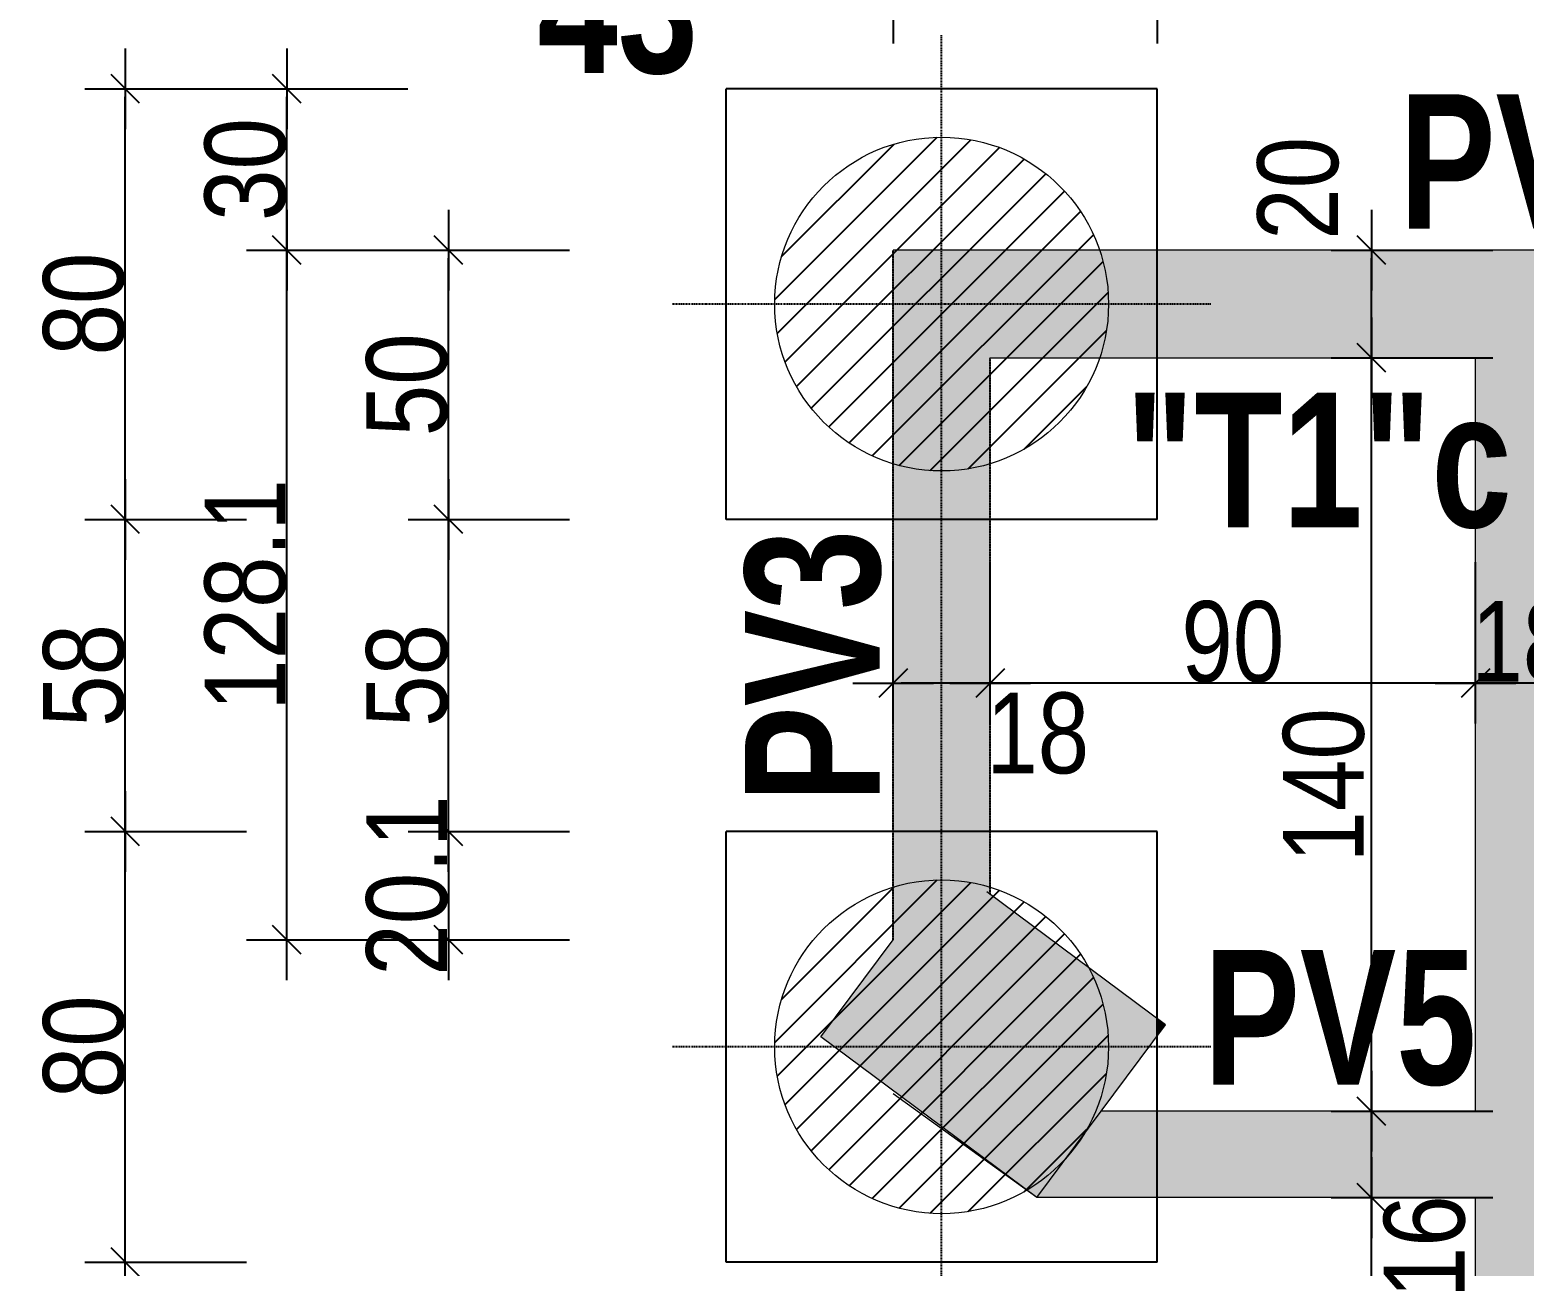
# Model space of a CAD drawing. Header units: metres. Extents: x 24213 to 30440, y -147416 to -143216.
# Drawn here: x 28529 to 28806.5, y -145203.2 to -144973.6 of the extents above; entities that cross this region are included whole.
import ezdxf
from ezdxf.enums import TextEntityAlignment as Align

# ---------------------------------------------------------------- set-up
doc = ezdxf.new("R2010")
doc.units = ezdxf.units.M
doc.header["$PDMODE"] = 65
doc.linetypes.add('INTERROMPU2', pattern=[9.524999999999999, 6.35, -3.175])
doc.linetypes.add('TIRETPTX2', pattern=[50.8, 25.4, -12.7, 0, -12.7])
for name, color, linetype in [('01_cote_gen', 4, 'Continuous'), ('01_linteaux', 3, 'Continuous'), ('01_murs_coup', 5, 'Continuous'), ('01_murs_sup', 2, 'INTERROMPU2'), ('01_poch_murs', 251, 'Continuous'), ('01_texte', 230, 'Continuous'), ('AA_COTES', 2, 'Continuous')]:
    doc.layers.add(name, color=color, linetype=linetype)
doc.layers.add('01_PIEUX', color=5, linetype='Continuous', lineweight=60)
doc.styles.add('impact', font='impact.ttf')
doc.styles.add('STYLE2', font='ARIALN.TTF')
doc.dimstyles.new('JB50', dxfattribs={"dimscale": 0.1, "dimtxt": 150, "dimasz": 15, "dimexe": 0.1, "dimexo": 0.1, "dimgap": 0.09, "dimtad": 1, "dimdec": 1, "dimdsep": 46, "dimtxsty": 'STYLE2', "dimblk1": 'BOND_G', "dimblk2": 'BOND_D', "dimsah": 1, "dimcen": 1.5, "dimdle": 0.01, "dimse1": 1, "dimse2": 1, "dimclrd": 4, "dimclre": 2, "dimclrt": 6, "dimazin": 2, "dimtfac": 2.333333333333333, "dimtdec": 1, "dimtix": 1, "dimtmove": 2, "dimatfit": 3, "dimldrblk": 'BOND_G', "dimfxl": 1, "dimtolj": 1, "dimtzin": 0, "dimarcsym": 0})

# ---------------------------------------------------------------- blocks, each defined once
blk = doc.blocks.new('BOND_G')
at = {"layer": 'AA_COTES', "color": 0}
for p, q in [((0, -5), (0, 14.99999999999999)), ((5, 0), (-5, 0)), ((1.767766952966312, 1.767766952966312), (-1.767766952966426, -1.767766952966426))]:
    blk.add_line(p, q, dxfattribs=at)
blk = doc.blocks.new('BOND_D')
at = {"layer": 'AA_COTES', "color": 0}
for p, q in [((0, 5), (0, -15)), ((5, 0), (-5, 0)), ((-1.767766952966312, -1.767766952966312), (1.767766952966426, 1.767766952966426))]:
    blk.add_line(p, q, dxfattribs=at)
blk = doc.blocks.new('*D38')
at = {"layer": '01_cote_gen', "color": 4, "lineweight": -2, "ltscale": 3, "transparency": 16777216}
blk.add_line((28216.77423364987, -144591.0259335754), (28593.77423364987, -144591.0259335754), dxfattribs=at)
at = {"layer": 'DEFPOINTS', "color": 0, "lineweight": 0, "ltscale": 3, "transparency": 16777216}
for p in [(28595.27423364987, -144591.0259335754), (28595.27423364987, -144650.9226970846), (28215.27423364987, -145075.1714441477)]:
    blk.add_point(p, dxfattribs=at)
at = {"layer": '01_cote_gen', "color": 4, "lineweight": -2, "ltscale": 3, "transparency": 16777216, "xscale": 1.5, "yscale": 1.5, "zscale": 1.5, "rotation": 180}
blk.add_blockref('BOND_G', (28215.27423364987, -144591.0259335754), dxfattribs=at)
at = {"layer": '01_cote_gen', "color": 4, "lineweight": -2, "ltscale": 3, "transparency": 16777216, "xscale": 1.5, "yscale": 1.5, "zscale": 1.5}
blk.add_blockref('BOND_D', (28595.27423364987, -144591.0259335754), dxfattribs=at)
at = {"layer": '01_cote_gen', "color": 6, "ltscale": 3, "transparency": 16777216, "insert": (28405.27423364987, -144583.3583387596), "char_height": 15, "attachment_point": 5, "style": 'STYLE2'}
blk.add_mtext('\\A1;380', dxfattribs=at)
blk = doc.blocks.new('*D40')
at = {"layer": '01_cote_gen', "color": 4, "lineweight": -2, "ltscale": 3, "transparency": 16777216}
blk.add_line((28491.54604499164, -145884.3835558701), (28491.54604499164, -145164.0021927618), dxfattribs=at)
at = {"layer": 'DEFPOINTS', "color": 0, "lineweight": 0, "ltscale": 3, "transparency": 16777216}
for p in [(28491.54604499164, -145162.5021927618), (28551.45613165819, -145162.5021927618), (28558.68436668889, -145885.8835558701)]:
    blk.add_point(p, dxfattribs=at)
at = {"layer": '01_cote_gen', "color": 4, "lineweight": -2, "ltscale": 3, "transparency": 16777216, "xscale": 1.5, "yscale": 1.5, "zscale": 1.5}
for name, p, rotation in [('BOND_D', (28491.54604499164, -145162.5021927618), 90), ('BOND_G', (28491.54604499164, -145885.8835558701), 270)]:
    blk.add_blockref(name, p, dxfattribs=dict(at, rotation=rotation))
at = {"layer": '01_cote_gen', "color": 6, "ltscale": 3, "transparency": 16777216, "insert": (28483.87845017584, -145524.192874316), "char_height": 15, "attachment_point": 5, "rotation": 90, "style": 'STYLE2'}
blk.add_mtext('\\A1;723.4', dxfattribs=at)
blk = doc.blocks.new('*D41')
at = {"layer": '01_cote_gen', "color": 4, "lineweight": -2, "ltscale": 3, "transparency": 16777216}
blk.add_line((28491.54604499164, -145161.0021927618), (28491.54604499164, -145026.0226909402), dxfattribs=at)
at = {"layer": 'DEFPOINTS', "color": 0, "lineweight": 0, "ltscale": 3, "transparency": 16777216}
for p in [(28491.54604499164, -145024.5226909402), (28551.45613165819, -145024.5226909402), (28514.04604499164, -145162.5021927618)]:
    blk.add_point(p, dxfattribs=at)
at = {"layer": '01_cote_gen', "color": 4, "lineweight": -2, "ltscale": 3, "transparency": 16777216, "xscale": 1.5, "yscale": 1.5, "zscale": 1.5}
for name, p, rotation in [('BOND_D', (28491.54604499164, -145024.5226909402), 90), ('BOND_G', (28491.54604499164, -145162.5021927618), 270)]:
    blk.add_blockref(name, p, dxfattribs=dict(at, rotation=rotation))
at = {"layer": '01_cote_gen', "color": 6, "ltscale": 3, "transparency": 16777216, "insert": (28483.87845017584, -145093.512441851), "char_height": 15, "attachment_point": 5, "rotation": 90, "style": 'STYLE2'}
blk.add_mtext('\\A1;138', dxfattribs=at)
blk = doc.blocks.new('*D68')
at = {"layer": '01_cote_gen', "color": 4, "lineweight": -2, "ltscale": 3, "transparency": 16777216}
blk.add_line((28546.73038454875, -145201.0021927618), (28546.73038454875, -145124.0021927618), dxfattribs=at)
at = {"layer": 'DEFPOINTS', "color": 0, "lineweight": 0, "ltscale": 3, "transparency": 16777216}
for p in [(28546.73038454875, -145122.5021927618), (28606.47477466025, -145122.5021927618), (28606.47477466025, -145202.5021927618)]:
    blk.add_point(p, dxfattribs=at)
at = {"layer": '01_cote_gen', "color": 4, "lineweight": -2, "ltscale": 3, "transparency": 16777216, "xscale": 1.5, "yscale": 1.5, "zscale": 1.5}
for name, p, rotation in [('BOND_D', (28546.73038454875, -145122.5021927618), 90), ('BOND_G', (28546.73038454875, -145202.5021927618), 270)]:
    blk.add_blockref(name, p, dxfattribs=dict(at, rotation=rotation))
at = {"layer": '01_cote_gen', "color": 6, "ltscale": 3, "transparency": 16777216, "insert": (28539.06278973295, -145162.5021927618), "char_height": 15, "attachment_point": 5, "rotation": 90, "style": 'STYLE2'}
blk.add_mtext('\\A1;80', dxfattribs=at)
blk = doc.blocks.new('*D69')
at = {"layer": '01_cote_gen', "color": 4, "lineweight": -2, "ltscale": 3, "transparency": 16777216}
blk.add_line((28546.73038454875, -145063.0226909402), (28546.73038454875, -144986.0226909402), dxfattribs=at)
at = {"layer": 'DEFPOINTS', "color": 0, "lineweight": 0, "ltscale": 3, "transparency": 16777216}
for p in [(28546.73038454875, -144984.5226909402), (28606.47477466025, -144984.5226909402), (28606.47477466025, -145064.5226909402)]:
    blk.add_point(p, dxfattribs=at)
at = {"layer": '01_cote_gen', "color": 4, "lineweight": -2, "ltscale": 3, "transparency": 16777216, "xscale": 1.5, "yscale": 1.5, "zscale": 1.5}
for name, p, rotation in [('BOND_D', (28546.73038454875, -144984.5226909402), 90), ('BOND_G', (28546.73038454875, -145064.5226909402), 270)]:
    blk.add_blockref(name, p, dxfattribs=dict(at, rotation=rotation))
at = {"layer": '01_cote_gen', "color": 6, "ltscale": 3, "transparency": 16777216, "insert": (28539.06278973295, -145024.5226909402), "char_height": 15, "attachment_point": 5, "rotation": 90, "style": 'STYLE2'}
blk.add_mtext('\\A1;80', dxfattribs=at)
blk = doc.blocks.new('*D34')
at = {"layer": '01_cote_gen', "color": 4, "lineweight": -2, "ltscale": 3, "transparency": 16777216}
blk.add_line((28546.73038454875, -145121.0021927618), (28546.73038454875, -145066.0226909402), dxfattribs=at)
at = {"layer": 'DEFPOINTS', "color": 0, "lineweight": 0, "ltscale": 3, "transparency": 16777216}
for p in [(28546.73038454875, -145064.5226909402), (28569.23038454875, -145064.5226909402), (28569.23038454875, -145122.5021927618)]:
    blk.add_point(p, dxfattribs=at)
at = {"layer": '01_cote_gen', "color": 4, "lineweight": -2, "ltscale": 3, "transparency": 16777216, "xscale": 1.5, "yscale": 1.5, "zscale": 1.5}
for name, p, rotation in [('BOND_D', (28546.73038454875, -145064.5226909402), 90), ('BOND_G', (28546.73038454875, -145122.5021927618), 270)]:
    blk.add_blockref(name, p, dxfattribs=dict(at, rotation=rotation))
at = {"layer": '01_cote_gen', "color": 6, "ltscale": 3, "transparency": 16777216, "insert": (28539.06278973295, -145093.512441851), "char_height": 15, "attachment_point": 5, "rotation": 90, "style": 'STYLE2'}
blk.add_mtext('\\A1;58', dxfattribs=at)
blk = doc.blocks.new('*D241')
at = {"layer": '01_poch_murs', "color": 4, "lineweight": -2, "transparency": 16777216}
blk.add_line((28690.83847578772, -144953.5899422429), (28736.83847578772, -144953.5899422429), dxfattribs=at)
at = {"layer": 'DEFPOINTS', "color": 0, "lineweight": 0, "transparency": 16777216}
for p in [(28738.33847578772, -144953.5899422429), (28689.33847578772, -145014.5226909402), (28738.33847578772, -145014.5226909402)]:
    blk.add_point(p, dxfattribs=at)
at = {"layer": '01_poch_murs', "color": 4, "lineweight": -2, "transparency": 16777216, "xscale": 1.5, "yscale": 1.5, "zscale": 1.5, "rotation": 180}
blk.add_blockref('BOND_G', (28689.33847578772, -144953.5899422429), dxfattribs=at)
at = {"layer": '01_poch_murs', "color": 4, "lineweight": -2, "transparency": 16777216, "xscale": 1.5, "yscale": 1.5, "zscale": 1.5}
blk.add_blockref('BOND_D', (28738.33847578772, -144953.5899422429), dxfattribs=at)
at = {"layer": '01_poch_murs', "color": 6, "lineweight": 0, "transparency": 16777216, "insert": (28713.83847578772, -144945.9223474271), "char_height": 15, "attachment_point": 5, "style": 'STYLE2'}
blk.add_mtext('\\A1;49', dxfattribs=at)
blk = doc.blocks.new('*D242')
at = {"layer": '01_poch_murs', "color": 4, "lineweight": -2, "transparency": 16777216}
blk.add_line((28739.83847578772, -144953.5899422429), (28877.78847645938, -144953.5899422429), dxfattribs=at)
at = {"layer": 'DEFPOINTS', "color": 0, "lineweight": 0, "transparency": 16777216}
for p in [(28879.28847645938, -144953.5899422429), (28738.33847578772, -144961.0899422429), (28879.28847645938, -144972.765153878)]:
    blk.add_point(p, dxfattribs=at)
at = {"layer": '01_poch_murs', "color": 4, "lineweight": -2, "transparency": 16777216, "xscale": 1.5, "yscale": 1.5, "zscale": 1.5, "rotation": 180}
blk.add_blockref('BOND_G', (28738.33847578772, -144953.5899422429), dxfattribs=at)
at = {"layer": '01_poch_murs', "color": 4, "lineweight": -2, "transparency": 16777216, "xscale": 1.5, "yscale": 1.5, "zscale": 1.5}
blk.add_blockref('BOND_D', (28879.28847645938, -144953.5899422429), dxfattribs=at)
at = {"layer": '01_poch_murs', "color": 6, "lineweight": 0, "transparency": 16777216, "insert": (28808.81347612355, -144946.0502464721), "char_height": 15, "attachment_point": 5, "style": 'STYLE2'}
blk.add_mtext('\\A1;141', dxfattribs=at)
blk = doc.blocks.new('*D244')
at = {"layer": '01_poch_murs', "color": 4, "lineweight": -2, "transparency": 16777216}
for p, q in [((28606.74552559268, -145121.0021927618), (28606.74552559268, -145119.5021927618)), ((28606.74552559268, -145122.5021927618), (28606.74552559268, -145142.6306901422)), ((28606.74552559268, -145144.1306901422), (28606.74552559268, -145145.6306901422))]:
    blk.add_line(p, q, dxfattribs=at)
at = {"layer": 'DEFPOINTS', "color": 0, "lineweight": 0, "transparency": 16777216}
for p in [(28676.56383088718, -145122.5021927618), (28606.74552559268, -145142.6306901422), (28680.7783577091, -145142.6306901422)]:
    blk.add_point(p, dxfattribs=at)
at = {"layer": '01_poch_murs', "color": 4, "lineweight": -2, "transparency": 16777216, "xscale": 1.5, "yscale": 1.5, "zscale": 1.5}
for name, p, rotation in [('BOND_G', (28606.74552559268, -145122.5021927618), 270), ('BOND_D', (28606.74552559268, -145142.6306901422), 90)]:
    blk.add_blockref(name, p, dxfattribs=dict(at, rotation=rotation))
at = {"layer": '01_poch_murs', "color": 6, "lineweight": 0, "transparency": 16777216, "insert": (28599.07793077688, -145132.566441452), "char_height": 15, "attachment_point": 5, "rotation": 90, "style": 'STYLE2'}
blk.add_mtext('\\A1;20.1', dxfattribs=at)
blk = doc.blocks.new('*D245')
at = {"layer": '01_poch_murs', "color": 4, "lineweight": -2, "transparency": 16777216}
blk.add_line((28606.74552559268, -145121.0021927618), (28606.74552559268, -145066.0226909402), dxfattribs=at)
at = {"layer": 'DEFPOINTS', "color": 0, "lineweight": 0, "transparency": 16777216}
for p in [(28606.74552559268, -145064.5226909402), (28649.7783577091, -145064.5226909402), (28624.36336867788, -145122.5021927618)]:
    blk.add_point(p, dxfattribs=at)
at = {"layer": '01_poch_murs', "color": 4, "lineweight": -2, "transparency": 16777216, "xscale": 1.5, "yscale": 1.5, "zscale": 1.5}
for name, p, rotation in [('BOND_D', (28606.74552559268, -145064.5226909402), 90), ('BOND_G', (28606.74552559268, -145122.5021927618), 270)]:
    blk.add_blockref(name, p, dxfattribs=dict(at, rotation=rotation))
at = {"layer": '01_poch_murs', "color": 6, "lineweight": 0, "transparency": 16777216, "insert": (28599.07793077688, -145093.512441851), "char_height": 15, "attachment_point": 5, "rotation": 90, "style": 'STYLE2'}
blk.add_mtext('\\A1;58', dxfattribs=at)
blk = doc.blocks.new('*D246')
at = {"layer": '01_poch_murs', "color": 4, "lineweight": -2, "transparency": 16777216}
blk.add_line((28606.74552559268, -145063.0226909402), (28606.74552559268, -145016.0226909402), dxfattribs=at)
at = {"layer": 'DEFPOINTS', "color": 0, "lineweight": 0, "transparency": 16777216}
for p in [(28606.74552559268, -145014.5226909402), (28680.77835770909, -145014.5226909402), (28649.7783577091, -145064.5226909402)]:
    blk.add_point(p, dxfattribs=at)
at = {"layer": '01_poch_murs', "color": 4, "lineweight": -2, "transparency": 16777216, "xscale": 1.5, "yscale": 1.5, "zscale": 1.5}
for name, p, rotation in [('BOND_D', (28606.74552559268, -145014.5226909402), 90), ('BOND_G', (28606.74552559268, -145064.5226909402), 270)]:
    blk.add_blockref(name, p, dxfattribs=dict(at, rotation=rotation))
at = {"layer": '01_poch_murs', "color": 6, "lineweight": 0, "transparency": 16777216, "insert": (28599.07793077688, -145039.5226909402), "char_height": 15, "attachment_point": 5, "rotation": 90, "style": 'STYLE2'}
blk.add_mtext('\\A1;50', dxfattribs=at)
blk = doc.blocks.new('*D247')
at = {"layer": '01_poch_murs', "color": 4, "lineweight": -2, "transparency": 16777216}
blk.add_line((28576.73038454875, -145141.1306901422), (28576.73038454875, -145016.0226909402), dxfattribs=at)
at = {"layer": 'DEFPOINTS', "color": 0, "lineweight": 0, "transparency": 16777216}
for p in [(28576.73038454875, -145014.5226909402), (28629.24552559268, -145014.5226909402), (28629.24552559268, -145142.6306901422)]:
    blk.add_point(p, dxfattribs=at)
at = {"layer": '01_poch_murs', "color": 4, "lineweight": -2, "transparency": 16777216, "xscale": 1.5, "yscale": 1.5, "zscale": 1.5}
for name, p, rotation in [('BOND_D', (28576.73038454875, -145014.5226909402), 90), ('BOND_G', (28576.73038454875, -145142.6306901422), 270)]:
    blk.add_blockref(name, p, dxfattribs=dict(at, rotation=rotation))
at = {"layer": '01_poch_murs', "color": 6, "lineweight": 0, "transparency": 16777216, "insert": (28569.06278973295, -145078.5766905412), "char_height": 15, "attachment_point": 5, "rotation": 90, "style": 'STYLE2'}
blk.add_mtext('\\A1;128.1', dxfattribs=at)
blk = doc.blocks.new('*D248')
at = {"layer": '01_poch_murs', "color": 4, "lineweight": -2, "transparency": 16777216}
blk.add_line((28576.73038454875, -145013.0226909402), (28576.73038454875, -144986.0226909402), dxfattribs=at)
at = {"layer": 'DEFPOINTS', "color": 0, "lineweight": 0, "transparency": 16777216}
for p in [(28560.67026647013, -144984.5226909402), (28576.73038454875, -144984.5226909402), (28590.10653471875, -145014.5226909402)]:
    blk.add_point(p, dxfattribs=at)
at = {"layer": '01_poch_murs', "color": 4, "lineweight": -2, "transparency": 16777216, "xscale": 1.5, "yscale": 1.5, "zscale": 1.5}
for name, p, rotation in [('BOND_D', (28576.73038454875, -144984.5226909402), 90), ('BOND_G', (28576.73038454875, -145014.5226909402), 270)]:
    blk.add_blockref(name, p, dxfattribs=dict(at, rotation=rotation))
at = {"layer": '01_poch_murs', "color": 6, "lineweight": 0, "transparency": 16777216, "insert": (28569.06278973295, -144999.5226909402), "char_height": 15, "attachment_point": 5, "rotation": 90, "style": 'STYLE2'}
blk.add_mtext('\\A1;30', dxfattribs=at)
blk = doc.blocks.new('*D249')
at = {"layer": '01_poch_murs', "color": 4, "lineweight": -2, "transparency": 16777216}
blk.add_line((28796.00188013672, -145259.0077115708), (28717.51527640881, -145259.0077115708), dxfattribs=at)
at = {"layer": 'DEFPOINTS', "color": 0, "lineweight": 0, "transparency": 16777216}
for p in [(28716.01527640881, -145190.5226790792), (28797.50188013672, -145190.5226790792), (28716.01527640881, -145259.0077115708)]:
    blk.add_point(p, dxfattribs=at)
at = {"layer": '01_poch_murs', "color": 4, "lineweight": -2, "transparency": 16777216, "xscale": 1.5, "yscale": 1.5, "zscale": 1.5, "rotation": 180}
blk.add_blockref('BOND_D', (28716.01527640881, -145259.0077115708), dxfattribs=at)
at = {"layer": '01_poch_murs', "color": 4, "lineweight": -2, "transparency": 16777216, "xscale": 1.5, "yscale": 1.5, "zscale": 1.5}
blk.add_blockref('BOND_G', (28797.50188013672, -145259.0077115708), dxfattribs=at)
at = {"layer": '01_poch_murs', "color": 6, "lineweight": 0, "transparency": 16777216, "insert": (28756.75857827276, -145251.340116755), "char_height": 15, "attachment_point": 5, "style": 'STYLE2'}
blk.add_mtext('\\A1;81.5', dxfattribs=at)
blk = doc.blocks.new('*D254')
at = {"layer": '01_poch_murs', "color": 4, "lineweight": -2, "transparency": 16777216}
blk.add_line((28813.53847570786, -145094.9679319132), (28799.00188013672, -145094.9679319132), dxfattribs=at)
at = {"layer": 'DEFPOINTS', "color": 0, "lineweight": 0, "transparency": 16777216}
for p in [(28797.50188013672, -145084.4631243258), (28815.03847570786, -145084.4631243258), (28797.50188013672, -145094.9679319132)]:
    blk.add_point(p, dxfattribs=at)
at = {"layer": '01_poch_murs', "color": 4, "lineweight": -2, "transparency": 16777216, "xscale": 1.5, "yscale": 1.5, "zscale": 1.5, "rotation": 180}
blk.add_blockref('BOND_D', (28797.50188013672, -145094.9679319132), dxfattribs=at)
at = {"layer": '01_poch_murs', "color": 4, "lineweight": -2, "transparency": 16777216, "xscale": 1.5, "yscale": 1.5, "zscale": 1.5}
blk.add_blockref('BOND_G', (28815.03847570786, -145094.9679319132), dxfattribs=at)
at = {"layer": '01_poch_murs', "color": 6, "lineweight": 0, "transparency": 16777216, "insert": (28806.27017792229, -145087.3003370973), "char_height": 15, "attachment_point": 5, "style": 'STYLE2'}
blk.add_mtext('\\A1;18', dxfattribs=at)
blk = doc.blocks.new('*D255')
at = {"layer": '01_poch_murs', "color": 4, "lineweight": -2, "transparency": 16777216}
blk.add_line((28796.00188013672, -145094.9679319132), (28708.83847578772, -145094.9679319132), dxfattribs=at)
at = {"layer": 'DEFPOINTS', "color": 0, "lineweight": 0, "transparency": 16777216}
for p in [(28797.50188013672, -145078.3049080579), (28707.33847578772, -145084.3558800039), (28707.33847578772, -145094.9679319132)]:
    blk.add_point(p, dxfattribs=at)
at = {"layer": '01_poch_murs', "color": 4, "lineweight": -2, "transparency": 16777216, "xscale": 1.5, "yscale": 1.5, "zscale": 1.5, "rotation": 180}
blk.add_blockref('BOND_D', (28707.33847578772, -145094.9679319132), dxfattribs=at)
at = {"layer": '01_poch_murs', "color": 4, "lineweight": -2, "transparency": 16777216, "xscale": 1.5, "yscale": 1.5, "zscale": 1.5}
blk.add_blockref('BOND_G', (28797.50188013672, -145094.9679319132), dxfattribs=at)
at = {"layer": '01_poch_murs', "color": 6, "lineweight": 0, "transparency": 16777216, "insert": (28752.42017796222, -145087.3003370973), "char_height": 15, "attachment_point": 5, "style": 'STYLE2'}
blk.add_mtext('\\A1;90', dxfattribs=at)
blk = doc.blocks.new('*D256')
at = {"layer": '01_poch_murs', "color": 4, "lineweight": -2, "transparency": 16777216}
blk.add_line((28705.83847578772, -145094.9679319132), (28690.83847578772, -145094.9679319132), dxfattribs=at)
at = {"layer": 'DEFPOINTS', "color": 0, "lineweight": 0, "transparency": 16777216}
for p in [(28689.33847578772, -145094.9679319132), (28689.33847578772, -145102.6154803018), (28707.33847578772, -145105.0632095161)]:
    blk.add_point(p, dxfattribs=at)
at = {"layer": '01_poch_murs', "color": 4, "lineweight": -2, "transparency": 16777216, "xscale": 1.5, "yscale": 1.5, "zscale": 1.5, "rotation": 180}
blk.add_blockref('BOND_D', (28689.33847578772, -145094.9679319132), dxfattribs=at)
at = {"layer": '01_poch_murs', "color": 4, "lineweight": -2, "transparency": 16777216, "xscale": 1.5, "yscale": 1.5, "zscale": 1.5}
blk.add_blockref('BOND_G', (28707.33847578772, -145094.9679319132), dxfattribs=at)
at = {"layer": '01_poch_murs', "color": 6, "lineweight": 0, "transparency": 16777216, "insert": (28716.1837977214, -145104.3052821407), "char_height": 15, "attachment_point": 5, "style": 'STYLE2'}
blk.add_mtext('\\A1;18', dxfattribs=at)
blk = doc.blocks.new('*D257')
at = {"layer": '01_poch_murs', "color": 4, "lineweight": -2, "transparency": 16777216}
blk.add_line((28778.18675139092, -145189.0226790792), (28778.18675139092, -145175.9817064456), dxfattribs=at)
at = {"layer": 'DEFPOINTS', "color": 0, "lineweight": 0, "transparency": 16777216}
for p in [(28778.18675139092, -145174.4817064456), (28797.50188013672, -145174.4817064456), (28797.50188013672, -145190.5226790792)]:
    blk.add_point(p, dxfattribs=at)
at = {"layer": '01_poch_murs', "color": 4, "lineweight": -2, "transparency": 16777216, "xscale": 1.5, "yscale": 1.5, "zscale": 1.5}
for name, p, rotation in [('BOND_D', (28778.18675139092, -145174.4817064456), 90), ('BOND_G', (28778.18675139092, -145190.5226790792), 270)]:
    blk.add_blockref(name, p, dxfattribs=dict(at, rotation=rotation))
at = {"layer": '01_poch_murs', "color": 6, "lineweight": 0, "transparency": 16777216, "insert": (28788.05667590598, -145199.6455056289), "char_height": 15, "attachment_point": 5, "rotation": 90, "style": 'STYLE2'}
blk.add_mtext('\\A1;16', dxfattribs=at)
blk = doc.blocks.new('*D258')
at = {"layer": '01_poch_murs', "color": 4, "lineweight": -2, "transparency": 16777216}
blk.add_line((28778.18675139092, -145172.9817064456), (28778.18675139092, -145036.0226909402), dxfattribs=at)
at = {"layer": 'DEFPOINTS', "color": 0, "lineweight": 0, "transparency": 16777216}
for p in [(28778.18675139092, -145034.5226909402), (28786.75994017627, -145034.5226909402), (28797.50188013672, -145174.4817064456)]:
    blk.add_point(p, dxfattribs=at)
at = {"layer": '01_poch_murs', "color": 4, "lineweight": -2, "transparency": 16777216, "xscale": 1.5, "yscale": 1.5, "zscale": 1.5}
for name, p, rotation in [('BOND_D', (28778.18675139092, -145034.5226909402), 90), ('BOND_G', (28778.18675139092, -145174.4817064456), 270)]:
    blk.add_blockref(name, p, dxfattribs=dict(at, rotation=rotation))
at = {"layer": '01_poch_murs', "color": 6, "lineweight": 0, "transparency": 16777216, "insert": (28769.34124114671, -145113.9170264757), "char_height": 15, "attachment_point": 5, "rotation": 90, "style": 'STYLE2'}
blk.add_mtext('\\A1;140', dxfattribs=at)
blk = doc.blocks.new('*D259')
at = {"layer": '01_poch_murs', "color": 4, "lineweight": -2, "transparency": 16777216}
blk.add_line((28778.18675139092, -145366.9850745051), (28778.18675139092, -145192.0226790792), dxfattribs=at)
at = {"layer": 'DEFPOINTS', "color": 0, "lineweight": 0, "transparency": 16777216}
for p in [(28778.18675139092, -145190.5226790792), (28797.50188013672, -145190.5226790792), (28797.50188013672, -145368.4850745051)]:
    blk.add_point(p, dxfattribs=at)
at = {"layer": '01_poch_murs', "color": 4, "lineweight": -2, "transparency": 16777216, "xscale": 1.5, "yscale": 1.5, "zscale": 1.5}
for name, p, rotation in [('BOND_D', (28778.18675139092, -145190.5226790792), 90), ('BOND_G', (28778.18675139092, -145368.4850745051), 270)]:
    blk.add_blockref(name, p, dxfattribs=dict(at, rotation=rotation))
at = {"layer": '01_poch_murs', "color": 6, "lineweight": 0, "transparency": 16777216, "insert": (28769.97634760178, -145306.1865727148), "char_height": 15, "attachment_point": 5, "rotation": 90, "style": 'STYLE2'}
blk.add_mtext('\\A1;178', dxfattribs=at)
blk = doc.blocks.new('*D260')
at = {"layer": '01_poch_murs', "color": 4, "lineweight": -2, "transparency": 16777216}
blk.add_line((28778.18675139092, -145033.0226909402), (28778.18675139092, -145016.0226909402), dxfattribs=at)
at = {"layer": 'DEFPOINTS', "color": 0, "lineweight": 0, "transparency": 16777216}
for p in [(28778.18675139092, -145014.5226909402), (28785.68675139092, -145014.5226909402), (28785.68675139092, -145034.5226909402)]:
    blk.add_point(p, dxfattribs=at)
at = {"layer": '01_poch_murs', "color": 4, "lineweight": -2, "transparency": 16777216, "xscale": 1.5, "yscale": 1.5, "zscale": 1.5}
for name, p, rotation in [('BOND_D', (28778.18675139092, -145014.5226909402), 90), ('BOND_G', (28778.18675139092, -145034.5226909402), 270)]:
    blk.add_blockref(name, p, dxfattribs=dict(at, rotation=rotation))
at = {"layer": '01_poch_murs', "color": 6, "lineweight": 0, "transparency": 16777216, "insert": (28764.57964543117, -145003.0269527617), "char_height": 15, "attachment_point": 5, "rotation": 90, "style": 'STYLE2'}
blk.add_mtext('\\A1;20', dxfattribs=at)

msp = doc.modelspace()

# ---------------------------------------------------------------- hatches: boundary and pattern name
at = {"layer": '01_poch_murs', "ltscale": 3}
h = msp.add_hatch(color=256, dxfattribs=at)
h.dxf.hatch_style = 1
h.paths.add_polyline_path([(28224.29751011521, -144229.1057332358, -0.07397164407992246), (28215.27423364987, -144227.7634553639), (28215.27423364987, -144242.2296578267, -0.002127208137878406), (28224.29751011521, -144237.8705879932)])
h.paths.add_polyline_path([(28442.21412862251, -144159.0086283654), (28437.5039109168, -144134.4122180183, 0.00914902884810204), (28395.03737640594, -144145.9706893554, -0.394815212243783), (28364.10627000471, -144174.9051006268), (28364.10627000471, -144181.7418095774, -0.01727335510557187)])
h.paths.add_polyline_path([(28447.22364636908, -144131.9998172091, 0.002081662641670662), (28437.5039109168, -144134.4122180183), (28442.21412862251, -144159.0086283654, -0.002125984823082435), (28451.93169662653, -144156.5849093009)])
h.paths.add_polyline_path([(29439.88134336696, -146043.3930071538), (29469.86126924713, -146043.3930071267), (29469.8612692133, -146005.8930071267), (29439.88134333312, -146005.8930071538)], flags=9)
h.paths.add_polyline_path([(29439.61883564686, -145434.180529978), (29470.15466022993, -145434.1805299505), (29470.15466019468, -145395.1054836256), (29439.61883561161, -145395.1054836532)], flags=9)
h.paths.add_polyline_path([(29439.88134336696, -145285.3930067984), (29469.8458276165, -145285.3930067714), (29469.84582758267, -145247.8930067714), (29439.88134333313, -145247.8930067984)], flags=9)
h.paths.add_polyline_path([(29439.69604379932, -144675.3930071539), (29468.64138042687, -144675.3930071278), (29468.64138039304, -144637.8930071278), (29439.69604376549, -144637.8930071539)], flags=9)
h.paths.add_polyline_path([(28753.01935149761, -145115.3069795592), (28785.17654729749, -145115.3069795302), (28785.17654725007, -145062.8069795302), (28753.0193514502, -145062.8069795592)], flags=9)
h.paths.add_polyline_path([(28622.18719122479, -146565.7646101007), (28702.12497213724, -146512.0966313544), (28689.15568588121, -146492.7790422157), (28609.21790496877, -146546.447020962)], flags=9)
h.paths.add_polyline_path([(29343.40181734103, -144295.5554340429), (29385.48180498772, -144295.5554340049), (29385.48180494031, -144243.0554340049), (29343.40181729362, -144243.0554340429)], flags=9)
h.paths.add_polyline_path([(28664.37418260186, -144220.8353703209), (28736.12554685834, -144220.8353703209), (28736.12554685834, -144197.8595858734), (28664.37418260186, -144197.8595858734)], flags=9)
h.paths.add_polyline_path([(28630.21054799527, -144197.3759385191), (28726.49806504848, -144197.3759385191), (28726.49806504848, -144174.0931963636), (28630.21054799527, -144174.0931963636)], flags=9)
h.paths.add_polyline_path([(29001.37454961546, -144221.7480952201), (29073.12591387194, -144221.7480952201), (29073.12591387194, -144198.7723107726), (29001.37454961546, -144198.7723107726)], flags=9)
h.paths.add_polyline_path([(28967.21347298978, -144198.2758735138), (29063.49587408119, -144198.2758735138), (29063.49587408119, -144175.0084792437), (28967.21347298978, -144175.0084792437)], flags=9)
h.paths.add_polyline_path([(28944.93671444558, -146272.1366956449), (28944.93671444558, -146138.6049766818), (28921.65397229005, -146138.6049766818), (28921.65397229005, -146272.1366956449)], flags=9)
h.paths.add_polyline_path([(29105.30946432421, -146446.7656905992), (29238.84118328737, -146446.7656905992), (29238.84118328737, -146423.4829484437), (29105.30946432421, -146423.4829484437)], flags=9)
h.paths.add_polyline_path([(29003.48250830458, -146376.8619438713), (29044.875755235, -146376.8619438713), (29044.875755235, -146353.9782467363), (29003.48250830458, -146353.9782467363)], flags=9)
h.paths.add_polyline_path([(29001.54645782709, -146343.5421962588), (29042.8220376361, -146343.5421962588), (29042.8220376361, -146321.0421962588), (29001.54645782709, -146321.0421962588)], flags=9)
h.paths.add_polyline_path([(28604.14038617685, -145260.1301124736), (28671.6125912417, -145260.1301124128), (28671.61259120787, -145222.6301124128), (28604.14038614302, -145222.6301124736)], flags=9)
h.paths.add_polyline_path([(28603.4069087223, -145102.8918089232), (28672.34606869759, -145102.891808861), (28672.34606866242, -145063.9094123199), (28603.40690868713, -145063.9094123821)], flags=9)
h.paths.add_polyline_path([(28629.21786732509, -144741.670289434), (28697.00662581798, -144741.6702893728), (28697.00662578351, -144703.4522535482), (28629.21786729061, -144703.4522536094)], flags=9)
h.paths.add_polyline_path([(28251.2523021613, -145077.1751310374), (28314.97219098156, -145077.1751309799), (28314.97219094773, -145039.6751309799), (28251.25230212747, -145039.6751310374)], flags=9)
h.paths.add_polyline_path([(29327.82553907396, -144384.5929744434), (29327.82553907396, -144312.8416101869), (29304.84975462648, -144312.8416101869), (29304.84975462648, -144384.5929744434)], flags=9)
h.paths.add_polyline_path([(29304.73797336451, -144383.5215219244), (29304.73797336451, -144316.4461467539), (29281.76218891703, -144316.4461467539), (29281.76218891703, -144383.5215219244)], flags=9)
h.paths.add_polyline_path([(28572.31765018149, -144369.4748129441), (28561.56669951579, -144298.5334615864), (28538.85029246073, -144301.976065468), (28549.60124312642, -144372.9174168257)], flags=9)
h.paths.add_polyline_path([(28551.38910270046, -144370.8872472346), (28543.08499941622, -144316.0916922074), (28520.36859236116, -144319.534296089), (28528.6726956454, -144374.3298511162)], flags=9)
h.paths.add_polyline_path([(28926.78692509573, -144394.0368507461), (28976.6317409211, -144394.0368507461), (28976.6317409211, -144370.3243677993), (28926.78692509573, -144370.3243677993)], flags=9)
h.paths.add_polyline_path([(28970.34614897067, -145187.0088288289), (29042.09751322715, -145187.0088288289), (29042.09751322715, -145164.0330443814), (28970.34614897067, -145164.0330443814)], flags=9)
h.paths.add_polyline_path([(28982.46716041918, -145162.8772917567), (29037.88837460745, -145162.8772917567), (29037.88837460745, -145139.9015073092), (28982.46716041918, -145139.9015073092)], flags=9)
h.paths.add_polyline_path([(28970.34614897067, -145768.0088288289), (29042.09751322715, -145768.0088288289), (29042.09751322715, -145745.0330443814), (28970.34614897067, -145745.0330443814)], flags=9)
h.paths.add_polyline_path([(28982.46716041918, -145743.8772917567), (29037.88837460745, -145743.8772917567), (29037.88837460745, -145720.9015073092), (28982.46716041918, -145720.9015073092)], flags=9)
h.paths.add_polyline_path([(29284.53683925234, -145596.0805712738), (29359.25269211693, -145596.0805712664), (29359.25269211481, -145574.9345751726), (29284.53683925023, -145574.9345751801)], flags=9)
h.paths.add_polyline_path([(29273.39162742036, -145558.8630566185), (29369.56557012159, -145558.8630566185), (29369.56557012159, -145535.8719242856), (29273.39162742036, -145535.8719242856)], flags=9)
h.paths.add_polyline_path([(29284.53683925234, -145522.010488536), (29355.49340392248, -145522.0104885289), (29355.49340392037, -145500.8644924352), (29284.53683925023, -145500.8644924422)], flags=9)
h.paths.add_polyline_path([(28349.34298282586, -146466.1092771642), (28409.57546463038, -146436.0400690242), (28398.98417503931, -146414.8243571036), (28338.7516932348, -146444.8935652435)], flags=9)
h.paths.add_polyline_path([(29631.2283690377, -146020.3413926302), (29699.09433568378, -146020.341392569), (29699.0943356493, -145982.1233567444), (29631.22836900322, -145982.1233568057)], flags=9)
h.paths.add_polyline_path([(29620.5988381539, -145812.0622412685), (29684.6352804022, -145812.0622412108), (29684.63528036771, -145773.8442053862), (29620.59883811941, -145773.844205444)], flags=9)
h.paths.add_polyline_path([(29648.76086917069, -145688.6728975516), (29717.94709523617, -145688.6728974892), (29717.94709520103, -145649.7368258401), (29648.76086913556, -145649.7368259025)], flags=9)
h.paths.add_polyline_path([(29703.42655134019, -145544.5237955461), (29768.9608317602, -145544.5237954869), (29768.96083172505, -145505.5645613918), (29703.42655130503, -145505.5645614509)], flags=9)
h.paths.add_polyline_path([(29758.30858496501, -145401.5129999545), (29823.61896174079, -145401.5129998956), (29823.61896170566, -145362.5769282464), (29758.30858492987, -145362.5769283054)], flags=9)
h.paths.add_polyline_path([(29795.4276421862, -145254.8892543618), (29855.73493063586, -145254.8892543074), (29855.73493060203, -145217.3892543074), (29795.42764215237, -145217.3892543618)], flags=9)
h.paths.add_polyline_path([(29829.40229928539, -145110.3724155181), (29894.9365797054, -145110.372415459), (29894.93657967024, -145071.4131813639), (29829.40229925023, -145071.413181423)], flags=9)
h.paths.add_polyline_path([(29863.26299451354, -144989.7730386334), (29928.39579253701, -144989.7730385746), (29928.39579250252, -144951.5550027501), (29863.26299447906, -144951.5550028088)], flags=9)
at = {"layer": '01_poch_murs', "lineweight": 0}
h = msp.add_hatch(color=256, dxfattribs=at)
h.dxf.hatch_style = 1
h.paths.add_polyline_path([(29355.46884802388, -144651.5226970624), (29076.24008907464, -144651.5226970723), (29076.24008907464, -144659.5216139188), (29355.46884802388, -144659.5216139188)])
h.paths.add_polyline_path([(29355.46884802388, -144659.5216139188), (29076.24008907464, -144659.5216139188), (29076.24008907464, -144676.5226970722), (29249.365126476, -144676.5226970662), (29249.36512648198, -144846.5226962506), (29076.24008907464, -144846.5226962562), (29076.24008907464, -144872.5226961631), (29084.38712927435, -144872.522696164), (29084.38712927407, -144864.522696256), (29249.36512648261, -144864.5226962506), (29249.36512649486, -145212.4849952852), (29247.12105363747, -145212.4849952855), (29247.12105363811, -145230.4849952855), (29267.36512649549, -145230.4849952845), (29267.365126476, -144676.5226970655), (29355.46884802388, -144676.5226970624)])
h.paths.add_polyline_path([(29076.24008907464, -144659.5216139188), (28625.9744076494, -144659.5216139188, -0.03481246786321278), (28626.27423364987, -144663.8226970846, -0.1059185500444913), (28623.55337790688, -144676.5226970882), (28879.28847644895, -144676.5226970792), (28879.28847646085, -145014.5226909402), (28727.68127728996, -145014.5226909402, -0.08229870820555024), (28729.33847578772, -145024.5226909402, -0.08229870820555024), (28727.68127728996, -145034.5226909402), (28797.50188013672, -145034.5226909402), (28797.50188013672, -145174.4817064456), (28727.96045103996, -145174.4817064456), (28724.51740618613, -145179.1053130467, -0.03745707432919159), (28721.74721882578, -145182.8253507196), (28716.01527640881, -145190.5226790792), (28797.50188013672, -145190.5226790792), (28797.50188013672, -145269.5216135634), (28815.03847570786, -145269.5216135634), (28815.03847570786, -145034.5226909402), (28879.28847646155, -145034.5226909402), (28879.28847646844, -145230.4849952982), (29076.24008907464, -145230.4849952905), (29076.24008907464, -144974.5226653355), (29064.38712926399, -144974.5226653359), (29064.28848810446, -145212.4849952917), (28899.28847646781, -145212.4849952975), (28899.28847645557, -144864.5226962629), (28907.28850281222, -144864.522696262), (28907.28850281159, -144846.522696262), (28899.28847645493, -144846.5226962629), (28899.28847644895, -144676.5226970785), (29076.24008907464, -144676.5226970722)])
h.paths.add_polyline_path([(29076.24008907464, -144651.5226970723), (28623.72963735617, -144651.5226970882, -0.0673029036244488), (28625.9744076494, -144659.5216139188), (29076.24008907464, -144659.5216139188)])
h.paths.add_polyline_path([(29139.36512641893, -145212.484995288), (29084.28848810446, -145212.484995291), (29084.38712926399, -144974.5226653352), (29076.24008907464, -144974.5226653355), (29076.24008907464, -145230.4849952905), (29139.36512641956, -145230.484995288)])
h.paths.add_polyline_path([(29076.24008907464, -144846.5226962562), (29009.28847645269, -144846.5226962584), (29009.28847645332, -144864.5226962584), (29064.38712927472, -144864.5226962566), (29064.38712927498, -144872.5226961619), (29076.24008907464, -144872.5226961631)], flags=17)
at = {"layer": '01_poch_murs', "ltscale": 3}
h = msp.add_hatch(color=256, dxfattribs=at)
h.dxf.hatch_style = 1
edge = h.paths.add_edge_path()
edge.add_line((28526.52342528321, -144735.9679877266), (28526.52342528321, -144709.339656566))
edge.add_line((28526.52342528321, -144709.339656566), (28230.81290507977, -144969.2740904016))
edge.add_line((28230.81290507977, -144969.2740904016), (28222.24792448919, -144969.2740904016))
edge.add_arc((28215.57423364986, -144999.5472113273), 31.00000000002028, 14.59255060202969, 77.56802468280432, ccw=False)
edge.add_line((28245.57423364987, -144991.7369616514), (28245.57423364987, -144982.9269698201))
edge.add_line((28245.57423364987, -144982.9269698201), (28526.52342528321, -144735.9679877266))
edge = h.paths.add_edge_path()
edge.add_arc((28698.33847578772, -145024.5226909402), 30.99999999999839, 253.1227305613699, 286.87726943863015, ccw=False)
edge.add_line((28689.33847578772, -145054.1874848886), (28689.33847578771, -145152.8373988135))
edge.add_arc((28698.33847578771, -145182.5021927618), 30.99999999999839, 73.12273056136343, 106.87726943863021, ccw=False)
edge.add_line((28707.33847578772, -145152.8373988135), (28707.33847578772, -145054.1874848886))
h.paths.add_polyline_path([(29084.38712926399, -144974.5226653352), (29064.38712926399, -144974.5226653359), (29064.58848810404, -145200.5228322249), (29084.58848810404, -145200.5228295375)])
at = {"layer": '01_poch_murs'}
h = msp.add_hatch(dxfattribs=at)
h.set_pattern_fill('ANSI31', color=256, scale=1.5)
h.set_pattern_definition([(45, (10489.64614354727, -136321.2550158488), (-3.367596045400932, 3.367596045400933), [])])
h.paths.add_polyline_path([(28698.33847578772, -144993.5226909402, 0.4142135623730951), (28667.33847578772, -145024.5226909402), (28698.33847578772, -145024.5226909402)])
h.paths.add_polyline_path([(28698.33847578772, -145024.5226909402), (28667.33847578772, -145024.5226909402, 0.4142135623730951), (28698.33847578772, -145055.5226909402)])
h.paths.add_polyline_path([(28698.33847578772, -144993.5226909402), (28698.33847578772, -145024.5226909402), (28729.33847578772, -145024.5226909402, 0.4142135623730951)])
h.paths.add_polyline_path([(28729.33847578772, -145024.5226909402), (28698.33847578772, -145024.5226909402), (28698.33847578772, -145055.5226909402, 0.4142135623730951)])
at = {"layer": '01_poch_murs', "ltscale": 3}
h = msp.add_hatch(color=256, dxfattribs=at)
h.dxf.hatch_style = 1
h.paths.add_polyline_path([(28727.68127728996, -145014.5226909402), (28698.33847578772, -145014.5226909402), (28698.33847578772, -145024.5226909402), (28729.33847578772, -145024.5226909402, 0.08229870820555026)])
h.paths.add_polyline_path([(28698.33847578772, -145014.5226909402), (28689.33847578772, -145014.5226909402), (28689.33847578772, -145024.5226909402), (28698.33847578772, -145024.5226909402)])
h.paths.add_polyline_path([(28698.33847578772, -145024.5226909402), (28689.33847578772, -145024.5226909402), (28689.33847578771, -145054.1874848886, 0.07377438770410703), (28698.33847578772, -145055.5226909402)])
h.paths.add_polyline_path([(28729.33847578772, -145024.5226909402), (28698.33847578772, -145024.5226909402), (28698.33847578772, -145055.5226909402, 0.07377438770403104), (28707.33847578772, -145054.1874848886), (28707.33847578772, -145034.5226909402), (28727.68127728996, -145034.5226909402, 0.08229870820555024)])
h = msp.add_hatch(color=256, dxfattribs=at)
h.dxf.hatch_style = 1
h.paths.add_polyline_path([(28707.33847578772, -145134.1890690676), (28707.33847578772, -145064.5226909402), (28698.33847578772, -145064.5226909402), (28698.33847578772, -145074.5226909402), (28698.33847578772, -145142.5021927618), (28718.50202875335, -145142.5021927618)])
h.paths.add_polyline_path([(28718.50202875335, -145142.5021927618), (28698.33847578772, -145142.5021927618), (28698.33847578772, -145151.5021927618, -0.3365305467898214), (28728.19631661998, -145174.1649665543), (28738.33847578772, -145160.5452328393), (28738.33847578772, -145157.273729956), (28731.70083644748, -145152.3309024312), (28730.12375300061, -145167.3255270115), (28730.12375337007, -145151.1565015268)])
h.paths.add_polyline_path([(28698.33847578772, -145151.5021927618), (28698.33847578772, -145177.3593583099), (28705.2447010418, -145182.5021927618), (28721.98786366171, -145182.5021927618), (28727.96045097686, -145174.4817064456), (28728.19631660311, -145174.1649664939, 0.3365305462269328)])
h.paths.add_polyline_path([(28721.98786366171, -145182.5021927618), (28705.2447010418, -145182.5021927618), (28716.01527262416, -145190.5226763926), (28716.01527634572, -145190.5226790792)])
h.paths.add_polyline_path([(28698.33847578772, -145151.5021927618, 0.2019978881800472), (28676.15962361357, -145160.843510525), (28698.33847578772, -145177.3593583099)])
h.paths.add_polyline_path([(28698.33847578772, -145142.5021927618), (28689.33847578771, -145142.5021927618), (28689.33847578771, -145142.6306901422), (28675.91284476178, -145160.659742586), (28676.15962361357, -145160.843510525, -0.2019978881800472), (28698.33847578772, -145151.5021927618)])
at = {"layer": '01_poch_murs'}
h = msp.add_hatch(dxfattribs=at)
h.set_pattern_fill('ANSI31', color=256, scale=1.5)
h.set_pattern_definition([(45, (10489.64614354727, -136459.2345176704), (-3.367596045400932, 3.367596045400933), [])])
h.paths.add_polyline_path([(28698.33847578772, -145131.5021927618, 0.4142135623730951), (28667.33847578772, -145162.5021927618), (28698.33847578772, -145162.5021927618)])
h.paths.add_polyline_path([(28698.33847578772, -145162.5021927618), (28667.33847578772, -145162.5021927618, 0.4142135623730951), (28698.33847578772, -145193.5021927618)])
h.paths.add_polyline_path([(28698.33847578772, -145131.5021927618), (28698.33847578772, -145162.5021927618), (28729.33847578772, -145162.5021927618, 0.4142135623730951)])
h.paths.add_polyline_path([(28729.33847578772, -145162.5021927618), (28698.33847578772, -145162.5021927618), (28698.33847578772, -145193.5021927618, 0.4142135623730951)])
at = {"layer": '01_poch_murs', "ltscale": 3}
h = msp.add_hatch(color=256, dxfattribs=at)
h.dxf.hatch_style = 1
h.paths.add_polyline_path([(28731.70083644748, -145152.3309024312), (28730.12375337007, -145151.1565015268), (28730.12375300061, -145167.3255270115)])
h = msp.add_hatch(color=256, dxfattribs=at)
h.dxf.hatch_style = 1
h.paths.add_polyline_path([(28739.90562560803, -145158.4407338967), (28738.33847578772, -145157.273729956), (28738.33847578772, -145160.5452328393)])

# ---------------------------------------------------------------- linework, layer by layer
at = {"layer": '01_linteaux', "linetype": 'TIRETPTX2', "ltscale": 0.01}
for p, q in [((28698.33847578772, -145074.5226909402), (28698.33847578772, -144974.5226909402)), ((28748.33847578772, -145024.5226909402), (28648.33847578772, -145024.5226909402)), ((28698.33847578772, -145327.2410443012), (28698.33847578772, -145074.5226909402)), ((28748.33847578772, -145162.5021927618), (28648.33847578772, -145162.5021927618))]:
    msp.add_line(p, q, dxfattribs=at)
at = {"layer": '01_linteaux'}
for p, q in [((28738.33847578772, -144984.5226909402), (28658.33847578772, -144984.5226909402)), ((28658.33847578772, -145064.5226909402), (28658.33847578772, -144984.5226909402)), ((28738.33847578772, -145064.5226909402), (28738.33847578772, -144984.5226909402)), ((28738.33847578772, -145064.5226909402), (28658.33847578772, -145064.5226909402)), ((28738.33847578772, -145122.5021927618), (28658.33847578772, -145122.5021927618)), ((28658.33847578772, -145202.5021927618), (28658.33847578772, -145122.5021927618)), ((28738.33847578772, -145202.5021927618), (28738.33847578772, -145122.5021927618)), ((28738.33847578772, -145202.5021927618), (28658.33847578772, -145202.5021927618))]:
    msp.add_line(p, q, dxfattribs=at)
at = {"layer": '01_murs_coup', "linetype": 'Continuous', "lineweight": 5}
for p, q in [((28689.33847578771, -145142.6306901422), (28689.33847578772, -145014.5226909402)), ((28879.28847646085, -145014.5226909402), (28689.33847578772, -145014.5226909402)), ((28707.33847578772, -145034.5226909402), (28797.03847570786, -145034.5226909402)), ((28707.33847578772, -145134.1890690676), (28707.33847578772, -145034.5226909402)), ((28797.50188013672, -145174.4817064456), (28797.50188013672, -145034.5226909402)), ((28739.90562560803, -145158.4407338967), (28706.74091573008, -145133.7440861227)), ((28675.91284476178, -145160.659742586), (28689.33847578772, -145142.6306901422)), ((28716.01527634572, -145190.5226791639), (28739.90562560803, -145158.4407338967)), ((28716.0152763458, -145190.522679164), (28675.91284476178, -145160.659742586)), ((28716.01527634571, -145190.5226790792), (28689.33847578772, -145171.2644891832)), ((28716.01527634572, -145190.5226790792), (28727.96045097686, -145174.4817064456)), ((28797.50188013672, -145174.4817064456), (28727.96045103994, -145174.4817064456)), ((28797.50188013672, -145190.5226790792), (28716.01527640879, -145190.5226790792)), ((28797.50188013672, -145368.4850745051), (28797.50188013672, -145190.5226790792))]:
    msp.add_line(p, q, dxfattribs=at)
at = {"layer": '01_murs_sup', "ltscale": 0.05}
for p, q in [((28689.33847578772, -145142.6306901422), (28689.33847578772, -145014.5226909402)), ((28707.33847578772, -145134.1890690676), (28707.33847578772, -145034.5226909402))]:
    msp.add_line(p, q, dxfattribs=at)
at = {"layer": '01_PIEUX', "linetype": 'Continuous', "lineweight": 5}
for centre in [(28698.33847578772, -145024.5226909402), (28698.33847578772, -145162.5021927618)]:
    msp.add_circle(centre, 31, dxfattribs=at)

# ---------------------------------------------------------------- texts
at = {"layer": '01_texte', "style": 'impact'}
for s, rotation, p in [('"43"', 5.169332623788947e-08, (28638.17648870966, -144989.0713950564)), ('"T1"c', 5.169332623788947e-08, (28768.36951852573, -145073.4722310126)), ('PV3', 90, (28694.32164346136, -145091.7767095367))]:
    msp.add_text(s, height=25, rotation=rotation, dxfattribs=at).set_placement(p, align=Align.BOTTOM_CENTER)
for s, p in [('PV4', (28808.67946508387, -145018.032505265)), ('PV5', (28772.33404769035, -145177.0144646183))]:
    msp.add_text(s, height=25, dxfattribs=at).set_placement(p, align=Align.BOTTOM_CENTER)

# ---------------------------------------------------------------- dimensions: what is measured, and where the dimension line sits
at = {"layer": '01_cote_gen', "ltscale": 3}
dim = msp.add_linear_dim(base=(28595.27423364987, -144591.0259335754), p1=(28215.27423364987, -145075.1714441477), p2=(28595.27423364987, -144650.9226970846), dimstyle='JB50', dxfattribs=at)
dim.commit()
dim.dimension.update_dxf_attribs({"geometry": '*D38', "text_midpoint": (28405.27423364987, -144583.3583387596)})
for base, p1, p2, picture, middle in [((28546.73038454875, -144984.5226909402), (28606.47477466025, -145064.5226909402), (28606.47477466025, -144984.5226909402), '*D69', (28539.06278973295, -145024.5226909402)), ((28491.54604499164, -145024.5226909402), (28514.04604499164, -145162.5021927618), (28551.45613165819, -145024.5226909402), '*D41', (28483.87845017584, -145093.512441851)), ((28546.73038454875, -145064.5226909402), (28569.23038454875, -145122.5021927618), (28569.23038454875, -145064.5226909402), '*D34', (28539.06278973295, -145093.512441851)), ((28546.73038454875, -145122.5021927618), (28606.47477466025, -145202.5021927618), (28606.47477466025, -145122.5021927618), '*D68', (28539.06278973295, -145162.5021927618)), ((28491.54604499164, -145162.5021927618), (28558.68436668889, -145885.8835558701), (28551.45613165819, -145162.5021927618), '*D40', (28483.87845017584, -145524.192874316))]:
    dim = msp.add_linear_dim(base=base, p1=p1, p2=p2, angle=90, dimstyle='JB50', dxfattribs=at)
    dim.commit()
    dim.dimension.update_dxf_attribs({"geometry": picture, "text_midpoint": middle})
at = {"layer": '01_poch_murs', "lineweight": 0}
for base, p1, p2, picture, middle in [((28738.33847578772, -144953.5899422429), (28689.33847578772, -145014.5226909402), (28738.33847578772, -145014.5226909402), '*D241', (28713.83847578772, -144945.9223474271)), ((28879.28847645938, -144953.5899422429), (28738.33847578772, -144961.0899422429), (28879.28847645938, -144972.765153878), '*D242', (28808.81347612355, -144946.0502464721)), ((28716.01527640881, -145259.0077115708), (28797.50188013672, -145190.5226790792), (28716.01527640881, -145190.5226790792), '*D249', (28756.75857827276, -145251.340116755))]:
    dim = msp.add_linear_dim(base=base, p1=p1, p2=p2, dimstyle='JB50', dxfattribs=at)
    dim.commit()
    dim.dimension.update_dxf_attribs({"geometry": picture, "text_midpoint": middle})
for base, p1, p2, picture, middle in [((28576.73038454875, -144984.5226909402), (28590.10653471875, -145014.5226909402), (28560.67026647013, -144984.5226909402), '*D248', (28569.06278973295, -144999.5226909402)), ((28576.73038454875, -145014.5226909402), (28629.24552559268, -145142.6306901422), (28629.24552559268, -145014.5226909402), '*D247', (28569.06278973295, -145078.5766905412)), ((28606.74552559268, -145014.5226909402), (28649.7783577091, -145064.5226909402), (28680.77835770909, -145014.5226909402), '*D246', (28599.07793077688, -145039.5226909402)), ((28606.74552559268, -145064.5226909402), (28624.36336867788, -145122.5021927618), (28649.7783577091, -145064.5226909402), '*D245', (28599.07793077688, -145093.512441851)), ((28606.74552559268, -145142.6306901422), (28676.56383088718, -145122.5021927618), (28680.7783577091, -145142.6306901422), '*D244', (28599.07793077688, -145132.566441452))]:
    dim = msp.add_linear_dim(base=base, p1=p1, p2=p2, angle=90, dimstyle='JB50', dxfattribs=at)
    dim.commit()
    dim.dimension.update_dxf_attribs({"geometry": picture, "text_midpoint": middle})
for base, p1, p2, picture, middle in [((28778.18675139092, -145014.5226909402), (28785.68675139092, -145034.5226909402), (28785.68675139092, -145014.5226909402), '*D260', (28764.57964543117, -145003.0269527617)), ((28778.18675139092, -145034.5226909402), (28797.50188013672, -145174.4817064456), (28786.75994017627, -145034.5226909402), '*D258', (28769.34124114671, -145113.9170264757)), ((28778.18675139092, -145174.4817064456), (28797.50188013672, -145190.5226790792), (28797.50188013672, -145174.4817064456), '*D257', (28788.05667590598, -145199.6455056289)), ((28778.18675139092, -145190.5226790792), (28797.50188013672, -145368.4850745051), (28797.50188013672, -145190.5226790792), '*D259', (28769.97634760178, -145306.1865727148))]:
    dim = msp.add_linear_dim(base=base, p1=p1, p2=p2, angle=90, dimstyle='JB50', dxfattribs=at)
    dim.commit()
    dim.dimension.update_dxf_attribs({"geometry": picture, "text_midpoint": middle, "dimtype": 160})
dim = msp.add_linear_dim(base=(28689.33847578772, -145094.9679319132), p1=(28707.33847578772, -145105.0632095161), p2=(28689.33847578772, -145102.6154803018), dimstyle='JB50', dxfattribs=at)
dim.commit()
dim.dimension.update_dxf_attribs({"geometry": '*D256', "text_midpoint": (28716.1837977214, -145104.3052821407), "dimtype": 160})
for base, p1, p2, text, picture, middle in [((28707.33847578772, -145094.9679319132), (28797.50188013672, -145078.3049080579), (28707.33847578772, -145084.3558800039), '90', '*D255', (28752.42017796222, -145087.3003370973)), ((28797.50188013672, -145094.9679319132), (28815.03847570786, -145084.4631243258), (28797.50188013672, -145084.4631243258), '18', '*D254', (28806.27017792229, -145087.3003370973))]:
    dim = msp.add_linear_dim(base=base, p1=p1, p2=p2, text=text, dimstyle='JB50', dxfattribs=at)
    dim.commit()
    dim.dimension.update_dxf_attribs({"geometry": picture, "text_midpoint": middle})

doc.saveas('drawing.dxf')
